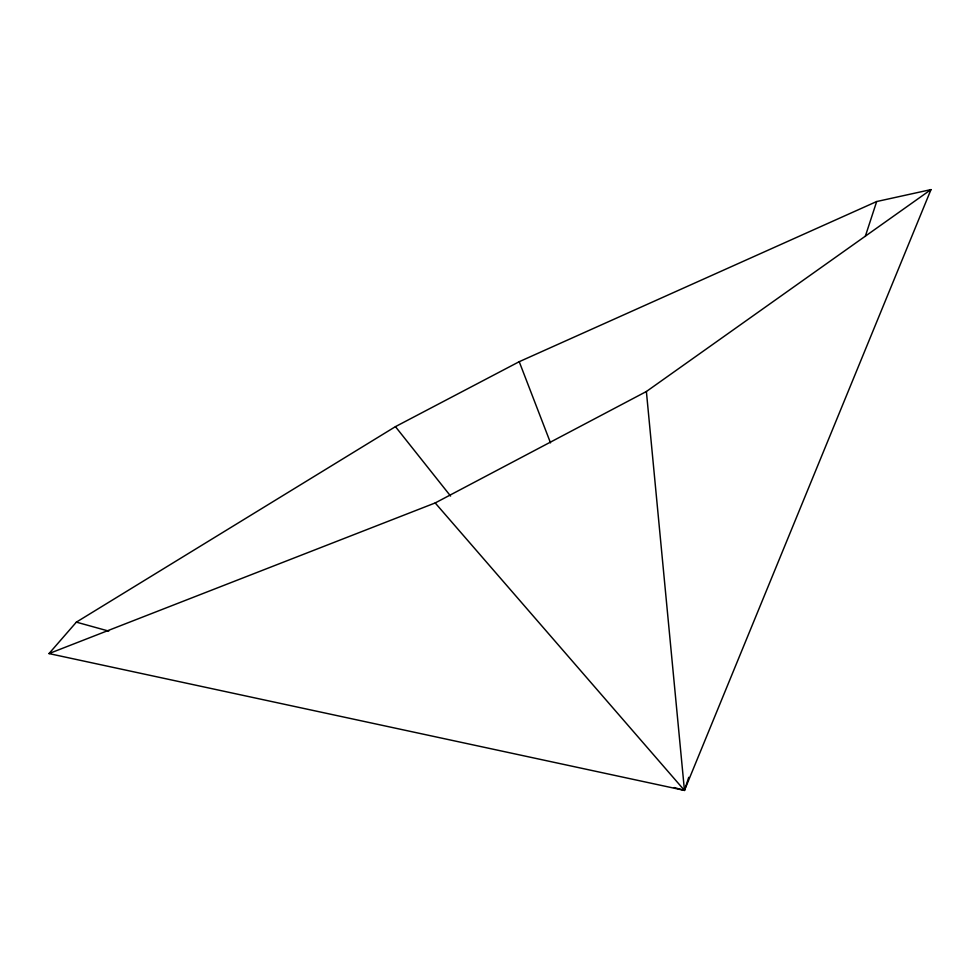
<?xml version="1.0" encoding="UTF-8"?>
<svg xmlns="http://www.w3.org/2000/svg" width="980" height="980" viewBox="0 0 980 980"><rect width="100%" height="100%" fill="white"/><g stroke="black" fill="none" stroke-linecap="round" stroke-linejoin="round"><path stroke-width="1.47" d="M688.732 777.324L684.457 790.407L49 653.587L76.367 622.141L395.442 426.643L519.229 361.694L876.671 201.537L931 189.593L684.457 790.407L674.154 787.565M865.279 236.425L876.671 201.537M49 653.587L435.194 502.948L646.384 391.51L931 189.593M76.367 622.141L108.756 631.108M435.194 502.948L684.457 790.407L646.384 391.51M395.442 426.643L450.579 496.052M519.229 361.694L550.515 442.874"/></g></svg>
